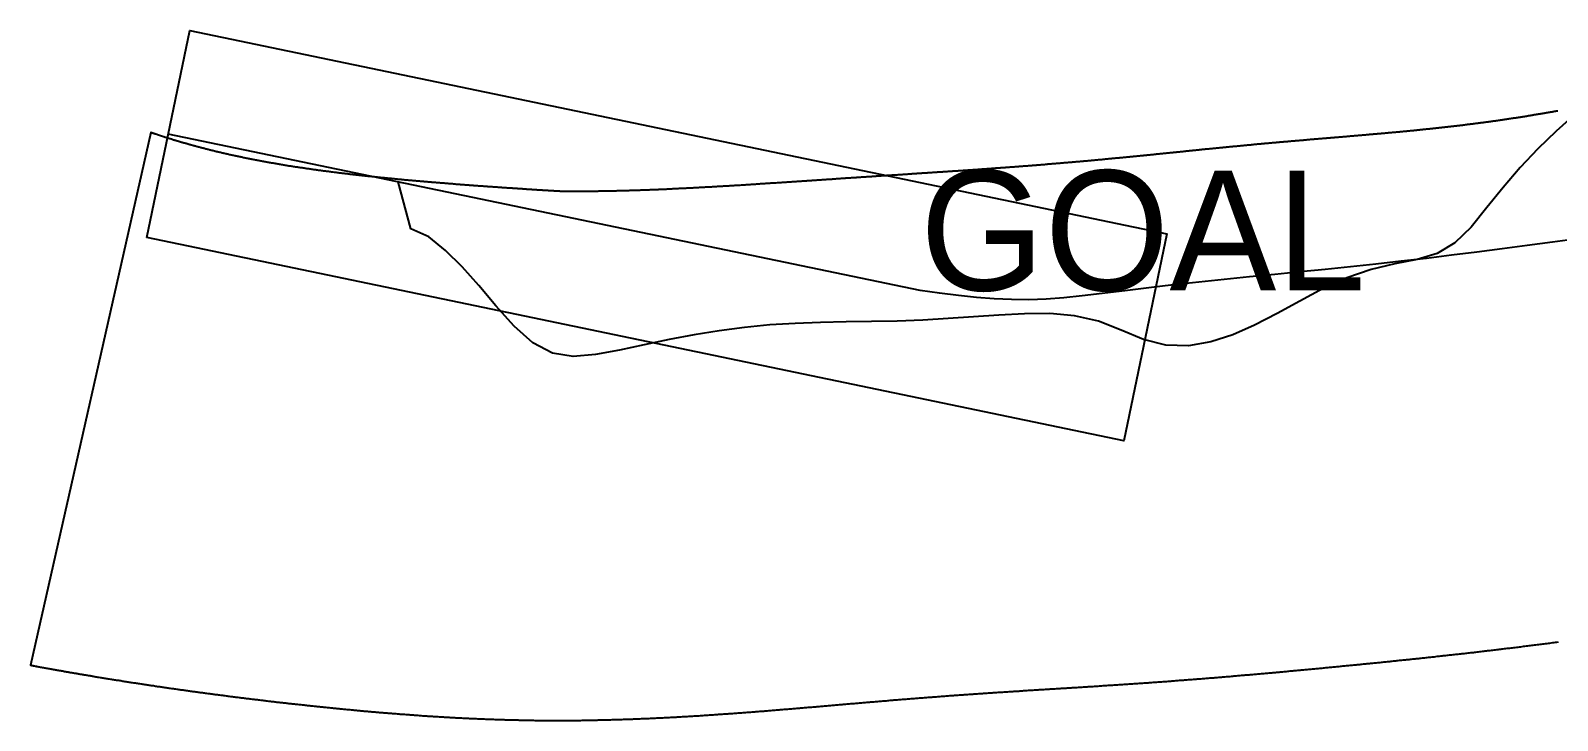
# Model space of a CAD drawing. Header units: millimetres. Extents: x -29284 to 23927, y -13272 to 6553.
# Drawn here: x -29284 to -11261, y -2254 to 5884 of the extents above; entities that cross this region are included whole.
import ezdxf

# ---------------------------------------------------------------- set-up
doc = ezdxf.new("R2010")
doc.units = ezdxf.units.MM
for name, color, linetype in [('PATH_FRONTAXLE_FWD', 4, 'Continuous'), ('PATH_REAR_FWD', 5, 'Continuous'), ('ROAD_BOUNDARY', 8, 'Continuous'), ('START_GOAL', 3, 'Continuous')]:
    doc.layers.add(name, color=color, linetype=linetype)

msp = doc.modelspace()

# ---------------------------------------------------------------- linework, layer by layer
at = {"layer": 'PATH_FRONTAXLE_FWD'}
msp.add_lwpolyline([(-11051, 4897), (-11277, 4699), (-11493, 4490), (-11702, 4268), (-11903, 4034), (-12094, 3795), (-12281, 3566), (-12471, 3378), (-12679, 3255), (-12916, 3183), (-13180, 3132), (-13461, 3066), (-13745, 2968), (-14025, 2840), (-14300, 2693), (-14571, 2545), (-14836, 2409), (-15094, 2294), (-15352, 2211), (-15616, 2165), (-15883, 2172), (-16147, 2240), (-16409, 2351), (-16678, 2456), (-16960, 2520), (-17254, 2545), (-17553, 2542), (-17853, 2527), (-18154, 2507), (-18453, 2486), (-18753, 2469), (-19054, 2456), (-19356, 2451), (-19657, 2447), (-19958, 2442), (-20259, 2430), (-20558, 2411), (-20857, 2382), (-21155, 2343), (-21451, 2296), (-21747, 2240), (-22041, 2178), (-22332, 2115), (-22614, 2062), (-22879, 2040), (-23124, 2079), (-23355, 2201), (-23577, 2398), (-23790, 2635), (-23993, 2875), (-24190, 3097), (-24384, 3291), (-24582, 3452), (-24797, 3545), (-24943, 4098)], dxfattribs=at)
at = {"layer": 'PATH_REAR_FWD'}
msp.add_lwpolyline([(-11026, 3427), (-11320, 3386), (-11617, 3347), (-11915, 3309), (-12212, 3271), (-12510, 3234), (-12808, 3197), (-13106, 3163), (-13404, 3129), (-13702, 3098), (-14001, 3067), (-14299, 3037), (-14598, 3008), (-14897, 2978), (-15195, 2948), (-15493, 2916), (-15791, 2884), (-16085, 2850), (-16369, 2815), (-16633, 2782), (-16870, 2753), (-17087, 2731), (-17295, 2715), (-17500, 2709), (-17705, 2711), (-17911, 2721), (-18118, 2737), (-18330, 2759), (-18553, 2786), (-18785, 2818)], dxfattribs=at)
at = {"layer": 'ROAD_BOUNDARY'}
msp.add_lwpolyline([(-11257, 4935), (-11266, 4934), (-11274, 4932), (-11282, 4931), (-11291, 4929), (-11299, 4928), (-11307, 4926), (-11316, 4925), (-11324, 4923), (-11332, 4922), (-11341, 4920), (-11349, 4919), (-11357, 4918), (-11366, 4916), (-11374, 4915), (-11382, 4913), (-11391, 4912), (-11399, 4910), (-11408, 4909), (-11416, 4907), (-11424, 4906), (-11433, 4904), (-11441, 4903), (-11449, 4902), (-11458, 4900), (-11466, 4899), (-11475, 4897), (-11483, 4896), (-11491, 4895), (-11500, 4893), (-11508, 4892), (-11517, 4890), (-11525, 4889), (-11534, 4888), (-11542, 4886), (-11550, 4885), (-11559, 4883), (-11567, 4882), (-11576, 4881), (-11584, 4879), (-11592, 4878), (-11601, 4877), (-11609, 4875), (-11618, 4874), (-11626, 4872), (-11635, 4871), (-11643, 4870), (-11651, 4868), (-11660, 4867), (-11668, 4866), (-11677, 4864), (-11685, 4863), (-11694, 4862), (-11702, 4860), (-11711, 4859), (-11719, 4858), (-11728, 4856), (-11736, 4855), (-11745, 4854), (-11753, 4852), (-11762, 4851), (-11770, 4850), (-11779, 4849), (-11787, 4847), (-11796, 4846), (-11804, 4845), (-11813, 4843), (-11821, 4842), (-11830, 4841), (-11838, 4840), (-11847, 4838), (-11855, 4837), (-11864, 4836), (-11872, 4835), (-11881, 4833), (-11890, 4832), (-11898, 4831), (-11907, 4830), (-11915, 4828), (-11924, 4827), (-11932, 4826), (-11941, 4825), (-11949, 4823), (-11958, 4822), (-11967, 4821), (-11975, 4820), (-11984, 4818), (-11992, 4817), (-12001, 4816), (-12010, 4815), (-12018, 4814), (-12027, 4812), (-12035, 4811), (-12044, 4810), (-12053, 4809), (-12061, 4808), (-12070, 4806), (-12078, 4805), (-12087, 4804), (-12096, 4803), (-12104, 4802), (-12113, 4801), (-12121, 4799), (-12130, 4798), (-12139, 4797), (-12147, 4796), (-12156, 4795), (-12165, 4794), (-12173, 4793), (-12182, 4791), (-12191, 4790), (-12199, 4789), (-12208, 4788), (-12217, 4787), (-12225, 4786), (-12234, 4785), (-12243, 4784), (-12251, 4782), (-12260, 4781), (-12269, 4780), (-12278, 4779), (-12286, 4778), (-12295, 4777), (-12304, 4776), (-12312, 4775), (-12321, 4774), (-12330, 4773), (-12339, 4772), (-12347, 4770), (-12356, 4769), (-12365, 4768), (-12374, 4767), (-12382, 4766), (-12391, 4765), (-12400, 4764), (-12409, 4763), (-12417, 4762), (-12426, 4761), (-12435, 4760), (-12444, 4759), (-12452, 4758), (-12461, 4757), (-12470, 4756), (-12479, 4755), (-12487, 4754), (-12496, 4753), (-12505, 4752), (-12514, 4751), (-12523, 4750), (-12532, 4749), (-12540, 4748), (-12549, 4747), (-12558, 4746), (-12567, 4745), (-12576, 4744), (-12585, 4743), (-12594, 4742), (-12603, 4741), (-12611, 4740), (-12620, 4739), (-12629, 4738), (-12638, 4737), (-12647, 4736), (-12656, 4735), (-12665, 4734), (-12674, 4733), (-12682, 4732), (-12691, 4731), (-12700, 4730), (-12709, 4729), (-12718, 4728), (-12727, 4727), (-12736, 4726), (-12745, 4725), (-12754, 4724), (-12763, 4723), (-12772, 4722), (-12781, 4721), (-12790, 4721), (-12799, 4720), (-12808, 4719), (-12817, 4718), (-12826, 4717), (-12835, 4716), (-12844, 4715), (-12853, 4714), (-12862, 4713), (-12871, 4712), (-12880, 4711), (-12889, 4710), (-12898, 4709), (-12907, 4709), (-12916, 4708), (-12925, 4707), (-12934, 4706), (-12943, 4705), (-12952, 4704), (-12961, 4703), (-12970, 4702), (-12979, 4701), (-12988, 4701), (-12997, 4700), (-13007, 4699), (-13016, 4698), (-13025, 4697), (-13034, 4696), (-13043, 4695), (-13052, 4694), (-13061, 4694), (-13070, 4693), (-13079, 4692), (-13089, 4691), (-13098, 4690), (-13107, 4689), (-13116, 4688), (-13125, 4687), (-13135, 4687), (-13144, 4686), (-13153, 4685), (-13162, 4684), (-13171, 4683), (-13181, 4682), (-13190, 4682), (-13199, 4681), (-13208, 4680), (-13218, 4679), (-13227, 4678), (-13236, 4677), (-13245, 4676), (-13254, 4676), (-13264, 4675), (-13273, 4674), (-13282, 4673), (-13291, 4672), (-13301, 4671), (-13310, 4671), (-13319, 4670), (-13328, 4669), (-13338, 4668), (-13347, 4667), (-13356, 4667), (-13366, 4666), (-13375, 4665), (-13384, 4664), (-13394, 4663), (-13403, 4662), (-13412, 4662), (-13422, 4661), (-13431, 4660), (-13441, 4659), (-13450, 4658), (-13459, 4657), (-13469, 4657), (-13478, 4656), (-13488, 4655), (-13497, 4654), (-13506, 4653), (-13516, 4653), (-13525, 4652), (-13535, 4651), (-13544, 4650), (-13553, 4649), (-13563, 4649), (-13572, 4648), (-13582, 4647), (-13591, 4646), (-13601, 4645), (-13610, 4645), (-13619, 4644), (-13629, 4643), (-13638, 4642), (-13648, 4641), (-13657, 4641), (-13667, 4640), (-13676, 4639), (-13686, 4638), (-13695, 4637), (-13705, 4637), (-13714, 4636), (-13724, 4635), (-13734, 4634), (-13743, 4633), (-13753, 4632), (-13762, 4632), (-13772, 4631), (-13781, 4630), (-13791, 4629), (-13800, 4628), (-13810, 4628), (-13820, 4627), (-13829, 4626), (-13839, 4625), (-13848, 4624), (-13858, 4624), (-13867, 4623), (-13877, 4622), (-13887, 4621), (-13896, 4620), (-13906, 4620), (-13915, 4619), (-13925, 4618), (-13935, 4617), (-13944, 4616), (-13954, 4616), (-13963, 4615), (-13973, 4614), (-13983, 4613), (-13992, 4612), (-14002, 4612), (-14012, 4611), (-14021, 4610), (-14031, 4609), (-14041, 4608), (-14050, 4608), (-14060, 4607), (-14070, 4606), (-14079, 4605), (-14089, 4604), (-14099, 4603), (-14109, 4603), (-14118, 4602), (-14128, 4601), (-14138, 4600), (-14147, 4599), (-14157, 4599), (-14167, 4598), (-14176, 4597), (-14186, 4596), (-14196, 4595), (-14206, 4594), (-14215, 4594), (-14225, 4593), (-14235, 4592), (-14244, 4591), (-14254, 4590), (-14264, 4589), (-14273, 4589), (-14283, 4588), (-14293, 4587), (-14303, 4586), (-14313, 4585), (-14322, 4584), (-14332, 4584), (-14342, 4583), (-14352, 4582), (-14361, 4581), (-14371, 4580), (-14381, 4579), (-14391, 4579), (-14401, 4578), (-14410, 4577), (-14420, 4576), (-14430, 4575), (-14440, 4574), (-14449, 4573), (-14459, 4573), (-14469, 4572), (-14479, 4571), (-14489, 4570), (-14498, 4569), (-14508, 4568), (-14518, 4567), (-14528, 4567), (-14537, 4566), (-14547, 4565), (-14557, 4564), (-14567, 4563), (-14577, 4562), (-14586, 4561), (-14596, 4560), (-14606, 4560), (-14616, 4559), (-14626, 4558), (-14636, 4557), (-14645, 4556), (-14655, 4555), (-14665, 4554), (-14675, 4553), (-14685, 4552), (-14694, 4552), (-14704, 4551), (-14714, 4550), (-14724, 4549), (-14734, 4548), (-14744, 4547), (-14753, 4546), (-14763, 4545), (-14773, 4544), (-14783, 4543), (-14793, 4543), (-14803, 4542), (-14812, 4541), (-14822, 4540), (-14832, 4539), (-14842, 4538), (-14852, 4537), (-14862, 4536), (-14871, 4535), (-14881, 4534), (-14891, 4533), (-14901, 4532), (-14911, 4532), (-14921, 4531), (-14930, 4530), (-14940, 4529), (-14950, 4528), (-14960, 4527), (-14970, 4526), (-14980, 4525), (-14990, 4524), (-14999, 4523), (-15009, 4522), (-15019, 4521), (-15029, 4520), (-15039, 4519), (-15049, 4518), (-15059, 4517), (-15069, 4517), (-15078, 4516), (-15088, 4515), (-15098, 4514), (-15108, 4513), (-15118, 4512), (-15128, 4511), (-15138, 4510), (-15147, 4509), (-15157, 4508), (-15167, 4507), (-15177, 4506), (-15187, 4505), (-15197, 4504), (-15207, 4503), (-15216, 4502), (-15226, 4501), (-15236, 4500), (-15246, 4499), (-15256, 4498), (-15266, 4497), (-15276, 4496), (-15286, 4495), (-15296, 4494), (-15305, 4493), (-15315, 4492), (-15325, 4491), (-15335, 4490), (-15345, 4489), (-15355, 4488), (-15365, 4487), (-15375, 4486), (-15385, 4485), (-15395, 4484), (-15404, 4484), (-15414, 4483), (-15424, 4482), (-15434, 4481), (-15444, 4480), (-15454, 4479), (-15464, 4478), (-15474, 4477), (-15484, 4476), (-15494, 4475), (-15503, 4474), (-15513, 4473), (-15523, 4472), (-15533, 4471), (-15543, 4470), (-15553, 4469), (-15563, 4468), (-15573, 4467), (-15583, 4466), (-15593, 4465), (-15603, 4464), (-15613, 4463), (-15623, 4462), (-15633, 4461), (-15643, 4460), (-15653, 4459), (-15662, 4458), (-15672, 4457), (-15682, 4455), (-15692, 4454), (-15702, 4453), (-15712, 4452), (-15722, 4451), (-15732, 4450), (-15742, 4449), (-15752, 4448), (-15762, 4447), (-15772, 4446), (-15782, 4445), (-15792, 4444), (-15802, 4443), (-15812, 4442), (-15822, 4441), (-15832, 4440), (-15842, 4439), (-15852, 4438), (-15862, 4437), (-15872, 4436), (-15882, 4435), (-15892, 4434), (-15902, 4433), (-15912, 4432), (-15922, 4431), (-15932, 4430), (-15942, 4429), (-15952, 4428), (-15962, 4427), (-15972, 4426), (-15982, 4425), (-15992, 4424), (-16002, 4423), (-16012, 4422), (-16022, 4421), (-16032, 4420), (-16042, 4419), (-16052, 4418), (-16062, 4417), (-16072, 4416), (-16082, 4415), (-16092, 4414), (-16102, 4413), (-16112, 4412), (-16122, 4411), (-16132, 4410), (-16142, 4409), (-16152, 4408), (-16162, 4407), (-16172, 4406), (-16183, 4405), (-16193, 4404), (-16203, 4403), (-16213, 4402), (-16223, 4401), (-16233, 4400), (-16243, 4399), (-16253, 4398), (-16263, 4397), (-16273, 4396), (-16283, 4395), (-16294, 4394), (-16304, 4393), (-16314, 4392), (-16324, 4391), (-16334, 4390), (-16344, 4389), (-16354, 4388), (-16364, 4387), (-16374, 4386), (-16384, 4385), (-16395, 4384), (-16405, 4383), (-16415, 4382), (-16425, 4381), (-16435, 4380), (-16445, 4379), (-16455, 4379), (-16465, 4378), (-16475, 4377), (-16486, 4376), (-16496, 4375), (-16506, 4374), (-16516, 4373), (-16526, 4372), (-16536, 4371), (-16546, 4370), (-16557, 4369), (-16567, 4368), (-16577, 4367), (-16587, 4366), (-16597, 4365), (-16607, 4364), (-16617, 4363), (-16628, 4362), (-16638, 4361), (-16648, 4360), (-16658, 4359), (-16668, 4358), (-16678, 4358), (-16688, 4357), (-16699, 4356), (-16709, 4355), (-16719, 4354), (-16729, 4353), (-16739, 4352), (-16749, 4351), (-16759, 4350), (-16770, 4349), (-16780, 4348), (-16790, 4347), (-16800, 4346), (-16810, 4345), (-16820, 4345), (-16831, 4344), (-16841, 4343), (-16851, 4342), (-16861, 4341), (-16871, 4340), (-16881, 4339), (-16891, 4338), (-16902, 4337), (-16912, 4336), (-16922, 4336), (-16932, 4335), (-16942, 4334), (-16952, 4333), (-16962, 4332), (-16972, 4331), (-16983, 4330), (-16993, 4329), (-17003, 4328), (-17013, 4328), (-17023, 4327), (-17033, 4326), (-17043, 4325), (-17053, 4324), (-17064, 4323), (-17074, 4322), (-17084, 4322), (-17094, 4321), (-17104, 4320), (-17114, 4319), (-17124, 4318), (-17134, 4317), (-17145, 4316), (-17155, 4316), (-17165, 4315), (-17175, 4314), (-17185, 4313), (-17195, 4312), (-17205, 4311), (-17215, 4311), (-17225, 4310), (-17235, 4309), (-17245, 4308), (-17255, 4307), (-17265, 4306), (-17275, 4306), (-17285, 4305), (-17295, 4304), (-17305, 4303), (-17315, 4302), (-17325, 4301), (-17335, 4301), (-17345, 4300), (-17355, 4299), (-17365, 4298), (-17375, 4297), (-17385, 4297), (-17395, 4296), (-17405, 4295), (-17415, 4294), (-17426, 4293), (-17436, 4293), (-17446, 4292), (-17456, 4291), (-17465, 4290), (-17475, 4290), (-17485, 4289), (-17495, 4288), (-17505, 4287), (-17515, 4286), (-17525, 4286), (-17535, 4285), (-17545, 4284), (-17555, 4283), (-17564, 4283), (-17574, 4282), (-17584, 4281), (-17594, 4280), (-17604, 4280), (-17614, 4279), (-17624, 4278), (-17634, 4277), (-17643, 4277), (-17653, 4276), (-17663, 4275), (-17673, 4274), (-17683, 4274), (-17693, 4273), (-17702, 4272), (-17712, 4271), (-17722, 4271), (-17732, 4270), (-17742, 4269), (-17752, 4269), (-17762, 4268), (-17771, 4267), (-17781, 4266), (-17791, 4266), (-17801, 4265), (-17810, 4264), (-17820, 4264), (-17830, 4263), (-17839, 4262), (-17849, 4261), (-17859, 4261), (-17868, 4260), (-17878, 4259), (-17888, 4259), (-17898, 4258), (-17907, 4257), (-17917, 4257), (-17927, 4256), (-17936, 4255), (-17946, 4254), (-17956, 4254), (-17965, 4253), (-17975, 4252), (-17985, 4252), (-17994, 4251), (-18004, 4250), (-18014, 4250), (-18023, 4249), (-18033, 4248), (-18043, 4248), (-18052, 4247), (-18062, 4246), (-18072, 4246), (-18081, 4245), (-18091, 4244), (-18100, 4244), (-18110, 4243), (-18119, 4242), (-18129, 4242), (-18139, 4241), (-18148, 4240), (-18158, 4240), (-18167, 4239), (-18177, 4238), (-18186, 4238), (-18196, 4237), (-18205, 4236), (-18215, 4236), (-18224, 4235), (-18234, 4234), (-18244, 4234), (-18253, 4233), (-18263, 4233), (-18272, 4232), (-18282, 4231), (-18291, 4231), (-18301, 4230), (-18310, 4229), (-18320, 4229), (-18329, 4228), (-18339, 4227), (-18348, 4227), (-18358, 4226), (-18368, 4225), (-18377, 4225), (-18387, 4224), (-18396, 4224), (-18406, 4223), (-18415, 4222), (-18425, 4222), (-18434, 4221), (-18444, 4220), (-18453, 4220), (-18463, 4219), (-18472, 4218), (-18482, 4218), (-18491, 4217), (-18501, 4217), (-18511, 4216), (-18520, 4215), (-18530, 4215), (-18539, 4214), (-18549, 4213), (-18558, 4213), (-18568, 4212), (-18577, 4212), (-18587, 4211), (-18596, 4210), (-18606, 4210), (-18616, 4209), (-18625, 4208), (-18635, 4208), (-18644, 4207), (-18654, 4207), (-18663, 4206), (-18673, 4205), (-18682, 4205), (-18692, 4204), (-18702, 4203), (-18711, 4203), (-18721, 4202), (-18731, 4201), (-18740, 4201), (-18750, 4200), (-18760, 4200), (-18769, 4199), (-18779, 4198), (-18789, 4198), (-18799, 4197), (-18808, 4196), (-18818, 4196), (-18828, 4195), (-18837, 4195), (-18847, 4194), (-18857, 4193), (-18867, 4193), (-18876, 4192), (-18886, 4191), (-18896, 4191), (-18906, 4190), (-18915, 4189), (-18925, 4189), (-18935, 4188), (-18945, 4188), (-18955, 4187), (-18964, 4186), (-18974, 4186), (-18984, 4185), (-18994, 4184), (-19004, 4184), (-19013, 4183), (-19023, 4182), (-19033, 4182), (-19044, 4181), (-19054, 4180), (-19064, 4180), (-19074, 4179), (-19084, 4178), (-19094, 4178), (-19104, 4177), (-19114, 4177), (-19124, 4176), (-19134, 4175), (-19144, 4175), (-19155, 4174), (-19165, 4173), (-19175, 4173), (-19185, 4172), (-19195, 4171), (-19205, 4171), (-19215, 4170), (-19226, 4169), (-19236, 4169), (-19246, 4168), (-19256, 4167), (-19266, 4167), (-19277, 4166), (-19287, 4165), (-19297, 4165), (-19307, 4164), (-19318, 4163), (-19328, 4163), (-19338, 4162), (-19349, 4161), (-19359, 4160), (-19370, 4160), (-19380, 4159), (-19391, 4158), (-19402, 4158), (-19412, 4157), (-19423, 4156), (-19434, 4156), (-19444, 4155), (-19455, 4154), (-19466, 4153), (-19476, 4153), (-19487, 4152), (-19498, 4151), (-19508, 4151), (-19519, 4150), (-19530, 4149), (-19540, 4148), (-19551, 4148), (-19562, 4147), (-19573, 4146), (-19583, 4146), (-19594, 4145), (-19605, 4144), (-19616, 4143), (-19627, 4143), (-19637, 4142), (-19648, 4141), (-19659, 4141), (-19670, 4140), (-19681, 4139), (-19692, 4138), (-19703, 4138), (-19714, 4137), (-19726, 4136), (-19737, 4135), (-19748, 4135), (-19759, 4134), (-19771, 4133), (-19782, 4132), (-19793, 4132), (-19805, 4131), (-19816, 4130), (-19827, 4129), (-19839, 4129), (-19850, 4128), (-19861, 4127), (-19873, 4126), (-19884, 4126), (-19895, 4125), (-19907, 4124), (-19918, 4123), (-19929, 4122), (-19941, 4122), (-19952, 4121), (-19964, 4120), (-19975, 4119), (-19987, 4119), (-19998, 4118), (-20009, 4117), (-20021, 4116), (-20032, 4116), (-20044, 4115), (-20056, 4114), (-20067, 4113), (-20079, 4112), (-20091, 4112), (-20103, 4111), (-20115, 4110), (-20126, 4109), (-20138, 4108), (-20150, 4108), (-20162, 4107), (-20174, 4106), (-20186, 4105), (-20197, 4105), (-20209, 4104), (-20221, 4103), (-20233, 4102), (-20245, 4101), (-20257, 4101), (-20269, 4100), (-20281, 4099), (-20293, 4098), (-20304, 4097), (-20316, 4097), (-20328, 4096), (-20340, 4095), (-20352, 4094), (-20364, 4093), (-20376, 4093), (-20388, 4092), (-20400, 4091), (-20412, 4090), (-20424, 4089), (-20436, 4089), (-20448, 4088), (-20460, 4087), (-20472, 4086), (-20485, 4085), (-20497, 4085), (-20509, 4084), (-20521, 4083), (-20533, 4082), (-20545, 4082), (-20557, 4081), (-20569, 4080), (-20582, 4079), (-20594, 4078), (-20606, 4078), (-20618, 4077), (-20630, 4076), (-20642, 4075), (-20655, 4074), (-20667, 4074), (-20679, 4073), (-20691, 4072), (-20703, 4071), (-20715, 4071), (-20728, 4070), (-20740, 4069), (-20752, 4068), (-20764, 4067), (-20776, 4067), (-20788, 4066), (-20800, 4065), (-20813, 4064), (-20825, 4064), (-20837, 4063), (-20849, 4062), (-20861, 4061), (-20873, 4061), (-20885, 4060), (-20897, 4059), (-20910, 4058), (-20922, 4058), (-20934, 4057), (-20946, 4056), (-20958, 4055), (-20970, 4055), (-20982, 4054), (-20994, 4053), (-21006, 4052), (-21018, 4052), (-21031, 4051), (-21043, 4050), (-21055, 4050), (-21067, 4049), (-21079, 4048), (-21091, 4047), (-21103, 4047), (-21115, 4046), (-21127, 4045), (-21139, 4045), (-21151, 4044), (-21163, 4043), (-21175, 4043), (-21187, 4042), (-21199, 4041), (-21211, 4040), (-21222, 4040), (-21234, 4039), (-21246, 4038), (-21258, 4038), (-21269, 4037), (-21281, 4037), (-21293, 4036), (-21305, 4035), (-21316, 4035), (-21328, 4034), (-21340, 4033), (-21351, 4033), (-21363, 4032), (-21375, 4031), (-21386, 4031), (-21398, 4030), (-21410, 4030), (-21421, 4029), (-21433, 4028), (-21444, 4028), (-21456, 4027), (-21468, 4026), (-21479, 4026), (-21491, 4025), (-21502, 4025), (-21514, 4024), (-21525, 4024), (-21537, 4023), (-21548, 4022), (-21560, 4022), (-21571, 4021), (-21582, 4021), (-21593, 4020), (-21604, 4020), (-21615, 4019), (-21626, 4019), (-21638, 4018), (-21649, 4017), (-21660, 4017), (-21671, 4016), (-21682, 4016), (-21693, 4015), (-21704, 4015), (-21715, 4014), (-21725, 4014), (-21736, 4013), (-21747, 4013), (-21758, 4012), (-21769, 4012), (-21780, 4011), (-21791, 4011), (-21802, 4011), (-21813, 4010), (-21823, 4010), (-21834, 4009), (-21845, 4009), (-21856, 4008), (-21866, 4008), (-21877, 4007), (-21888, 4007), (-21899, 4006), (-21910, 4006), (-21920, 4006), (-21930, 4005), (-21941, 4005), (-21951, 4004), (-21961, 4004), (-21971, 4004), (-21981, 4003), (-21992, 4003), (-22002, 4002), (-22012, 4002), (-22022, 4002), (-22032, 4001), (-22042, 4001), (-22052, 4001), (-22062, 4000), (-22072, 4000), (-22082, 4000), (-22092, 3999), (-22102, 3999), (-22112, 3999), (-22122, 3998), (-22132, 3998), (-22142, 3998), (-22152, 3997), (-22162, 3997), (-22172, 3997), (-22182, 3996), (-22192, 3996), (-22202, 3996), (-22211, 3996), (-22221, 3995), (-22231, 3995), (-22241, 3995), (-22250, 3994), (-22260, 3994), (-22269, 3994), (-22278, 3994), (-22287, 3993), (-22296, 3993), (-22306, 3993), (-22315, 3993), (-22324, 3992), (-22333, 3992), (-22342, 3992), (-22352, 3992), (-22361, 3992), (-22370, 3991), (-22379, 3991), (-22388, 3991), (-22397, 3991), (-22406, 3991), (-22415, 3990), (-22424, 3990), (-22433, 3990), (-22442, 3990), (-22451, 3990), (-22460, 3989), (-22469, 3989), (-22478, 3989), (-22487, 3989), (-22496, 3989), (-22506, 3989), (-22515, 3989), (-22524, 3988), (-22532, 3988), (-22539, 3988), (-22546, 3988), (-22552, 3988), (-22559, 3988), (-22565, 3988), (-22572, 3988), (-22579, 3988), (-22585, 3987), (-22592, 3987), (-22599, 3987), (-22605, 3987), (-22612, 3987), (-22618, 3987), (-22625, 3987), (-22632, 3987), (-22638, 3987), (-22645, 3987), (-22651, 3987), (-22658, 3987), (-22664, 3987), (-22671, 3987), (-22678, 3987), (-22684, 3986), (-22691, 3986), (-22697, 3986), (-22703, 3986), (-22710, 3986), (-22717, 3986), (-22723, 3986), (-22730, 3986), (-22736, 3986), (-22742, 3986), (-22748, 3986), (-22752, 3986), (-22757, 3986), (-22761, 3986), (-22765, 3986), (-22770, 3986), (-22775, 3986), (-22779, 3986), (-22784, 3986), (-22788, 3986), (-22793, 3986), (-22798, 3986), (-22802, 3986), (-22807, 3986), (-22811, 3986), (-22816, 3986), (-22820, 3986), (-22825, 3986), (-22830, 3986), (-22834, 3986), (-22839, 3986), (-22843, 3986), (-22848, 3986), (-22852, 3986), (-22857, 3986), (-22861, 3986), (-22866, 3986), (-22870, 3986), (-22875, 3986), (-22880, 3986), (-22884, 3986), (-22888, 3986), (-22892, 3986), (-22895, 3986), (-22897, 3986), (-22900, 3986), (-22903, 3986), (-22906, 3986), (-22908, 3986), (-22911, 3986), (-22914, 3986), (-22917, 3986), (-22920, 3986), (-22923, 3986), (-22926, 3986), (-22929, 3986), (-22932, 3986), (-22934, 3986), (-22937, 3986), (-22940, 3986), (-22943, 3986), (-22946, 3986), (-22949, 3986), (-22952, 3986), (-22955, 3986), (-22957, 3986), (-22960, 3986), (-22963, 3986), (-22966, 3986), (-22969, 3986), (-22972, 3986), (-22975, 3986), (-22978, 3986), (-22980, 3986), (-22982, 3987), (-22984, 3987), (-22985, 3987), (-22986, 3987), (-22987, 3987), (-22989, 3987), (-22990, 3987), (-22991, 3987), (-22993, 3987), (-22994, 3987), (-22996, 3987), (-22997, 3987), (-22998, 3987), (-23000, 3987), (-23001, 3987), (-23003, 3987), (-23004, 3987), (-23005, 3987), (-23007, 3987), (-23008, 3987), (-23010, 3987), (-23011, 3987), (-23012, 3987), (-23014, 3987), (-23015, 3987), (-23017, 3987), (-23018, 3987), (-23019, 3987), (-23021, 3987), (-23022, 3987), (-23023, 3987), (-23025, 3987), (-23027, 3987), (-23028, 3987), (-23030, 3987), (-23032, 3987), (-23033, 3987), (-23035, 3988), (-23037, 3988), (-23038, 3988), (-23040, 3988), (-23042, 3988), (-23044, 3988), (-23045, 3988), (-23047, 3988), (-23049, 3988), (-23050, 3988), (-23052, 3988), (-23054, 3989), (-23055, 3989), (-23057, 3989), (-23059, 3989), (-23060, 3989), (-23062, 3989), (-23064, 3989), (-23066, 3989), (-23067, 3989), (-23069, 3989), (-23071, 3990), (-23072, 3990), (-23074, 3990), (-23075, 3990), (-23077, 3990), (-23079, 3990), (-23082, 3990), (-23086, 3990), (-23089, 3991), (-23093, 3991), (-23097, 3991), (-23100, 3991), (-23103, 3991), (-23107, 3992), (-23110, 3992), (-23114, 3992), (-23117, 3992), (-23121, 3992), (-23124, 3993), (-23127, 3993), (-23131, 3993), (-23134, 3993), (-23138, 3993), (-23141, 3994), (-23145, 3994), (-23148, 3994), (-23152, 3994), (-23155, 3995), (-23159, 3995), (-23162, 3995), (-23166, 3995), (-23169, 3995), (-23173, 3996), (-23176, 3996), (-23179, 3996), (-23182, 3996), (-23186, 3996), (-23190, 3997), (-23195, 3997), (-23200, 3997), (-23205, 3998), (-23211, 3998), (-23217, 3998), (-23222, 3999), (-23227, 3999), (-23232, 3999), (-23238, 3999), (-23243, 4000), (-23248, 4000), (-23254, 4000), (-23259, 4001), (-23264, 4001), (-23270, 4001), (-23275, 4002), (-23280, 4002), (-23286, 4002), (-23291, 4003), (-23296, 4003), (-23302, 4003), (-23307, 4004), (-23312, 4004), (-23318, 4004), (-23323, 4005), (-23329, 4005), (-23334, 4005), (-23339, 4006), (-23344, 4006), (-23349, 4006), (-23355, 4007), (-23361, 4007), (-23368, 4008), (-23375, 4008), (-23383, 4008), (-23390, 4009), (-23398, 4009), (-23405, 4010), (-23413, 4010), (-23420, 4011), (-23427, 4011), (-23435, 4012), (-23442, 4012), (-23450, 4013), (-23457, 4013), (-23464, 4014), (-23472, 4014), (-23479, 4015), (-23487, 4015), (-23494, 4016), (-23502, 4016), (-23509, 4017), (-23517, 4017), (-23524, 4018), (-23532, 4018), (-23539, 4019), (-23547, 4019), (-23554, 4020), (-23562, 4020), (-23569, 4021), (-23576, 4021), (-23583, 4021), (-23591, 4022), (-23599, 4023), (-23608, 4023), (-23618, 4024), (-23628, 4024), (-23638, 4025), (-23648, 4026), (-23658, 4026), (-23668, 4027), (-23677, 4028), (-23687, 4028), (-23697, 4029), (-23707, 4030), (-23716, 4030), (-23726, 4031), (-23736, 4032), (-23746, 4032), (-23756, 4033), (-23766, 4034), (-23776, 4035), (-23785, 4035), (-23795, 4036), (-23805, 4037), (-23815, 4037), (-23825, 4038), (-23835, 4039), (-23845, 4039), (-23855, 4040), (-23865, 4041), (-23875, 4042), (-23885, 4042), (-23895, 4043), (-23905, 4044), (-23915, 4044), (-23925, 4045), (-23935, 4046), (-23946, 4047), (-23956, 4047), (-23966, 4048), (-23977, 4049), (-23987, 4050), (-23998, 4050), (-24008, 4051), (-24018, 4052), (-24029, 4053), (-24039, 4053), (-24050, 4054), (-24060, 4055), (-24070, 4056), (-24081, 4057), (-24091, 4057), (-24102, 4058), (-24112, 4059), (-24123, 4060), (-24133, 4060), (-24144, 4061), (-24154, 4062), (-24165, 4063), (-24175, 4064), (-24186, 4064), (-24196, 4065), (-24207, 4066), (-24217, 4067), (-24228, 4068), (-24239, 4069), (-24249, 4069), (-24260, 4070), (-24271, 4071), (-24282, 4072), (-24293, 4073), (-24304, 4074), (-24315, 4075), (-24326, 4075), (-24337, 4076), (-24348, 4077), (-24358, 4078), (-24369, 4079), (-24380, 4080), (-24391, 4081), (-24402, 4082), (-24413, 4082), (-24424, 4083), (-24435, 4084), (-24446, 4085), (-24458, 4086), (-24469, 4087), (-24480, 4088), (-24491, 4089), (-24502, 4090), (-24513, 4091), (-24524, 4092), (-24535, 4092), (-24546, 4093), (-24557, 4094), (-24568, 4095), (-24579, 4096), (-24591, 4097), (-24602, 4098), (-24613, 4099), (-24624, 4100), (-24636, 4101), (-24647, 4102), (-24659, 4103), (-24670, 4104), (-24682, 4105), (-24693, 4106), (-24704, 4107), (-24716, 4108), (-24727, 4109), (-24739, 4110), (-24750, 4111), (-24762, 4112), (-24773, 4113), (-24785, 4114), (-24796, 4115), (-24808, 4116), (-24819, 4117), (-24831, 4118), (-24842, 4119), (-24854, 4120), (-24865, 4121), (-24877, 4122), (-24888, 4124), (-24900, 4125), (-24911, 4126), (-24923, 4127), (-24934, 4128), (-24946, 4129), (-24958, 4130), (-24969, 4131), (-24981, 4132), (-24993, 4133), (-25004, 4135), (-25016, 4136), (-25028, 4137), (-25039, 4138), (-25051, 4139), (-25063, 4140), (-25075, 4141), (-25086, 4143), (-25098, 4144), (-25110, 4145), (-25122, 4146), (-25133, 4147), (-25145, 4148), (-25157, 4150), (-25169, 4151), (-25180, 4152), (-25192, 4153), (-25204, 4154), (-25216, 4156), (-25227, 4157), (-25239, 4158), (-25251, 4159), (-25263, 4161), (-25275, 4162), (-25286, 4163), (-25298, 4164), (-25310, 4166), (-25322, 4167), (-25333, 4168), (-25345, 4169), (-25357, 4171), (-25369, 4172), (-25381, 4173), (-25392, 4175), (-25404, 4176), (-25416, 4177), (-25428, 4179), (-25440, 4180), (-25451, 4181), (-25463, 4183), (-25475, 4184), (-25487, 4185), (-25498, 4187), (-25510, 4188), (-25522, 4189), (-25534, 4191), (-25546, 4192), (-25557, 4194), (-25569, 4195), (-25581, 4196), (-25593, 4198), (-25604, 4199), (-25616, 4201), (-25628, 4202), (-25640, 4203), (-25651, 4205), (-25663, 4206), (-25675, 4208), (-25687, 4209), (-25698, 4211), (-25710, 4212), (-25722, 4214), (-25733, 4215), (-25745, 4217), (-25756, 4218), (-25768, 4220), (-25780, 4221), (-25791, 4223), (-25803, 4224), (-25814, 4226), (-25826, 4227), (-25837, 4229), (-25849, 4230), (-25860, 4232), (-25872, 4233), (-25884, 4235), (-25895, 4236), (-25907, 4238), (-25918, 4240), (-25930, 4241), (-25941, 4243), (-25953, 4244), (-25964, 4246), (-25975, 4248), (-25987, 4249), (-25998, 4251), (-26010, 4253), (-26021, 4254), (-26033, 4256), (-26044, 4258), (-26055, 4259), (-26067, 4261), (-26078, 4263), (-26090, 4264), (-26101, 4266), (-26112, 4268), (-26123, 4269), (-26134, 4271), (-26145, 4273), (-26156, 4274), (-26167, 4276), (-26179, 4278), (-26190, 4280), (-26201, 4281), (-26212, 4283), (-26223, 4285), (-26234, 4286), (-26245, 4288), (-26256, 4290), (-26267, 4292), (-26278, 4294), (-26289, 4295), (-26300, 4297), (-26311, 4299), (-26322, 4301), (-26333, 4303), (-26344, 4304), (-26354, 4306), (-26365, 4308), (-26376, 4310), (-26387, 4312), (-26398, 4314), (-26409, 4316), (-26420, 4318), (-26431, 4319), (-26441, 4321), (-26452, 4323), (-26462, 4325), (-26473, 4327), (-26483, 4329), (-26494, 4331), (-26504, 4333), (-26515, 4334), (-26525, 4336), (-26536, 4338), (-26546, 4340), (-26556, 4342), (-26567, 4344), (-26577, 4346), (-26587, 4348), (-26598, 4350), (-26608, 4352), (-26618, 4354), (-26629, 4356), (-26639, 4358), (-26649, 4360), (-26660, 4362), (-26670, 4364), (-26680, 4366), (-26690, 4368), (-26700, 4370), (-26711, 4372), (-26721, 4374), (-26731, 4376), (-26741, 4378), (-26751, 4380), (-26762, 4382), (-26772, 4384), (-26781, 4387), (-26791, 4389), (-26801, 4391), (-26811, 4393), (-26820, 4395), (-26830, 4397), (-26840, 4399), (-26849, 4401), (-26859, 4403), (-26869, 4405), (-26878, 4407), (-26888, 4409), (-26898, 4411), (-26907, 4413), (-26917, 4416), (-26927, 4418), (-26936, 4420), (-26946, 4422), (-26955, 4424), (-26965, 4426), (-26974, 4429), (-26984, 4431), (-26993, 4433), (-27003, 4435), (-27012, 4437), (-27022, 4439), (-27031, 4442), (-27041, 4444), (-27050, 4446), (-27060, 4448), (-27069, 4451), (-27078, 4453), (-27087, 4455), (-27096, 4457), (-27105, 4459), (-27114, 4462), (-27123, 4464), (-27132, 4466), (-27141, 4468), (-27150, 4470), (-27159, 4473), (-27168, 4475), (-27177, 4477), (-27186, 4479), (-27195, 4482), (-27204, 4484), (-27213, 4486), (-27222, 4488), (-27230, 4491), (-27239, 4493), (-27248, 4495), (-27257, 4498), (-27266, 4500), (-27275, 4502), (-27283, 4505), (-27292, 4507), (-27301, 4509), (-27309, 4511), (-27318, 4514), (-27327, 4516), (-27336, 4519), (-27345, 4521), (-27354, 4523), (-27362, 4526), (-27369, 4528), (-27376, 4530), (-27382, 4531), (-27388, 4533), (-27395, 4535), (-27402, 4537), (-27408, 4539), (-27415, 4540), (-27422, 4542), (-27428, 4544), (-27435, 4546), (-27441, 4548), (-27448, 4550), (-27455, 4552), (-27461, 4554), (-27468, 4556), (-27474, 4557), (-27481, 4559), (-27487, 4561), (-27494, 4563), (-27501, 4565), (-27507, 4567), (-27514, 4569), (-27520, 4571), (-27526, 4573), (-27533, 4575), (-27539, 4577), (-27546, 4579), (-27553, 4581), (-27560, 4583), (-27566, 4585), (-27572, 4586), (-27577, 4588), (-27582, 4589), (-27586, 4591), (-27591, 4592), (-27595, 4593), (-27600, 4595), (-27605, 4596), (-27609, 4598), (-27614, 4599), (-27619, 4601), (-27624, 4602), (-27628, 4604), (-27633, 4605), (-27638, 4606), (-27642, 4608), (-27647, 4609), (-27651, 4611), (-27656, 4612), (-27661, 4614), (-27665, 4615), (-27670, 4617), (-27675, 4618), (-27679, 4620), (-27684, 4621), (-27688, 4623), (-27693, 4624), (-27698, 4626), (-27702, 4627), (-27707, 4629), (-27712, 4630), (-27717, 4632), (-27721, 4633), (-27724, 4634), (-27727, 4635), (-27730, 4636), (-27733, 4637), (-27736, 4638), (-27739, 4639), (-27742, 4640), (-27745, 4641), (-27748, 4642), (-27751, 4643), (-27754, 4644), (-27757, 4645), (-27760, 4646), (-27763, 4647), (-27766, 4648), (-27769, 4649), (-27772, 4650), (-27775, 4651), (-27778, 4652), (-27781, 4653), (-27784, 4654), (-27787, 4655), (-27789, 4656), (-27792, 4657), (-27795, 4658), (-27798, 4659), (-27801, 4660), (-27804, 4661), (-27807, 4662), (-27811, 4663), (-27814, 4664), (-27816, 4665), (-27818, 4665), (-27819, 4666), (-27821, 4666), (-27822, 4667), (-27823, 4667), (-27825, 4668), (-27826, 4668), (-27828, 4669), (-27829, 4669), (-27831, 4670), (-27832, 4670), (-27834, 4671), (-27835, 4671), (-27837, 4672), (-27838, 4672), (-27839, 4673), (-27841, 4673), (-27842, 4674), (-27844, 4674), (-27845, 4675), (-27847, 4675), (-27848, 4676), (-27850, 4676), (-27851, 4677), (-27853, 4677), (-27854, 4678), (-27855, 4678), (-27857, 4679), (-27858, 4679), (-27860, 4680), (-27861, 4680), (-27863, 4681), (-27863, 4681), (-29284, -1603), (-29282, -1603), (-29279, -1603), (-29277, -1604), (-29274, -1604), (-29272, -1605), (-29270, -1605), (-29267, -1606), (-29265, -1606), (-29263, -1607), (-29260, -1607), (-29258, -1607), (-29255, -1608), (-29253, -1608), (-29251, -1609), (-29248, -1609), (-29246, -1610), (-29243, -1610), (-29241, -1611), (-29239, -1611), (-29236, -1611), (-29234, -1612), (-29232, -1612), (-29229, -1613), (-29227, -1613), (-29224, -1614), (-29222, -1614), (-29219, -1614), (-29217, -1615), (-29215, -1615), (-29213, -1616), (-29211, -1616), (-29208, -1617), (-29204, -1617), (-29199, -1618), (-29194, -1619), (-29189, -1620), (-29184, -1621), (-29179, -1622), (-29174, -1623), (-29170, -1624), (-29165, -1624), (-29160, -1625), (-29155, -1626), (-29151, -1627), (-29146, -1628), (-29141, -1629), (-29136, -1630), (-29131, -1631), (-29127, -1631), (-29122, -1632), (-29117, -1633), (-29112, -1634), (-29108, -1635), (-29103, -1636), (-29098, -1637), (-29093, -1637), (-29088, -1638), (-29083, -1639), (-29079, -1640), (-29074, -1641), (-29070, -1642), (-29065, -1643), (-29060, -1643), (-29055, -1644), (-29048, -1646), (-29041, -1647), (-29034, -1648), (-29026, -1650), (-29019, -1651), (-29012, -1652), (-29004, -1653), (-28997, -1655), (-28990, -1656), (-28983, -1657), (-28976, -1658), (-28968, -1660), (-28961, -1661), (-28954, -1662), (-28947, -1664), (-28940, -1665), (-28932, -1666), (-28925, -1667), (-28918, -1669), (-28911, -1670), (-28904, -1671), (-28896, -1672), (-28889, -1674), (-28882, -1675), (-28875, -1676), (-28867, -1678), (-28860, -1679), (-28853, -1680), (-28846, -1681), (-28839, -1682), (-28832, -1684), (-28824, -1685), (-28815, -1687), (-28805, -1688), (-28795, -1690), (-28785, -1692), (-28775, -1693), (-28766, -1695), (-28756, -1697), (-28747, -1698), (-28737, -1700), (-28727, -1702), (-28718, -1703), (-28708, -1705), (-28698, -1707), (-28688, -1708), (-28679, -1710), (-28669, -1712), (-28659, -1713), (-28650, -1715), (-28640, -1717), (-28630, -1718), (-28620, -1720), (-28611, -1721), (-28601, -1723), (-28591, -1725), (-28581, -1726), (-28572, -1728), (-28562, -1730), (-28552, -1731), (-28543, -1733), (-28534, -1734), (-28524, -1736), (-28513, -1738), (-28502, -1740), (-28490, -1742), (-28477, -1744), (-28464, -1746), (-28452, -1748), (-28440, -1750), (-28427, -1752), (-28415, -1754), (-28403, -1756), (-28391, -1758), (-28378, -1760), (-28366, -1762), (-28354, -1764), (-28342, -1766), (-28329, -1768), (-28317, -1770), (-28305, -1772), (-28292, -1774), (-28280, -1776), (-28268, -1778), (-28256, -1780), (-28243, -1781), (-28231, -1783), (-28219, -1785), (-28206, -1787), (-28194, -1789), (-28182, -1791), (-28169, -1793), (-28157, -1795), (-28145, -1797), (-28132, -1799), (-28120, -1801), (-28108, -1803), (-28095, -1805), (-28083, -1807), (-28070, -1809), (-28058, -1810), (-28046, -1812), (-28033, -1814), (-28021, -1816), (-28008, -1818), (-27996, -1820), (-27983, -1822), (-27971, -1824), (-27959, -1826), (-27946, -1828), (-27934, -1829), (-27921, -1831), (-27909, -1833), (-27896, -1835), (-27884, -1837), (-27871, -1839), (-27859, -1841), (-27846, -1843), (-27834, -1844), (-27822, -1846), (-27809, -1848), (-27797, -1850), (-27784, -1852), (-27772, -1854), (-27759, -1855), (-27747, -1857), (-27734, -1859), (-27722, -1861), (-27709, -1863), (-27697, -1865), (-27684, -1866), (-27671, -1868), (-27659, -1870), (-27646, -1872), (-27634, -1874), (-27621, -1876), (-27609, -1877), (-27596, -1879), (-27583, -1881), (-27571, -1883), (-27558, -1884), (-27546, -1886), (-27533, -1888), (-27521, -1890), (-27508, -1892), (-27495, -1893), (-27483, -1895), (-27470, -1897), (-27458, -1899), (-27445, -1900), (-27432, -1902), (-27420, -1904), (-27407, -1906), (-27395, -1907), (-27382, -1909), (-27369, -1911), (-27357, -1913), (-27344, -1914), (-27331, -1916), (-27319, -1918), (-27306, -1920), (-27293, -1921), (-27281, -1923), (-27268, -1925), (-27255, -1926), (-27243, -1928), (-27230, -1930), (-27217, -1932), (-27205, -1933), (-27192, -1935), (-27179, -1937), (-27167, -1938), (-27154, -1940), (-27141, -1942), (-27128, -1943), (-27116, -1945), (-27103, -1947), (-27090, -1948), (-27078, -1950), (-27065, -1952), (-27052, -1953), (-27039, -1955), (-27027, -1957), (-27014, -1958), (-27001, -1960), (-26989, -1962), (-26976, -1963), (-26963, -1965), (-26950, -1967), (-26938, -1968), (-26925, -1970), (-26912, -1971), (-26899, -1973), (-26887, -1975), (-26874, -1976), (-26861, -1978), (-26848, -1980), (-26836, -1981), (-26823, -1983), (-26810, -1984), (-26797, -1986), (-26784, -1988), (-26772, -1989), (-26759, -1991), (-26746, -1992), (-26733, -1994), (-26721, -1995), (-26708, -1997), (-26695, -1999), (-26682, -2000), (-26669, -2002), (-26657, -2003), (-26644, -2005), (-26631, -2006), (-26618, -2008), (-26605, -2009), (-26593, -2011), (-26580, -2013), (-26567, -2014), (-26554, -2016), (-26541, -2017), (-26529, -2019), (-26516, -2020), (-26503, -2022), (-26490, -2023), (-26477, -2025), (-26464, -2026), (-26452, -2028), (-26439, -2029), (-26426, -2031), (-26413, -2032), (-26400, -2034), (-26388, -2035), (-26375, -2037), (-26362, -2038), (-26349, -2040), (-26336, -2041), (-26323, -2043), (-26311, -2044), (-26298, -2045), (-26285, -2047), (-26272, -2048), (-26259, -2050), (-26246, -2051), (-26234, -2053), (-26221, -2054), (-26208, -2056), (-26195, -2057), (-26182, -2058), (-26169, -2060), (-26156, -2061), (-26144, -2063), (-26131, -2064), (-26118, -2065), (-26105, -2067), (-26092, -2068), (-26079, -2070), (-26067, -2071), (-26054, -2072), (-26041, -2074), (-26028, -2075), (-26015, -2077), (-26002, -2078), (-25989, -2079), (-25977, -2081), (-25964, -2082), (-25951, -2083), (-25938, -2085), (-25925, -2086), (-25912, -2087), (-25899, -2089), (-25887, -2090), (-25874, -2091), (-25861, -2093), (-25848, -2094), (-25835, -2095), (-25822, -2097), (-25809, -2098), (-25797, -2099), (-25784, -2101), (-25771, -2102), (-25758, -2103), (-25745, -2105), (-25732, -2106), (-25719, -2107), (-25707, -2108), (-25694, -2110), (-25681, -2111), (-25668, -2112), (-25655, -2114), (-25642, -2115), (-25629, -2116), (-25617, -2117), (-25604, -2119), (-25591, -2120), (-25578, -2121), (-25565, -2122), (-25552, -2124), (-25539, -2125), (-25526, -2126), (-25514, -2127), (-25501, -2128), (-25488, -2130), (-25475, -2131), (-25462, -2132), (-25449, -2133), (-25436, -2134), (-25423, -2136), (-25411, -2137), (-25398, -2138), (-25385, -2139), (-25372, -2140), (-25359, -2142), (-25346, -2143), (-25333, -2144), (-25320, -2145), (-25307, -2146), (-25295, -2147), (-25282, -2148), (-25269, -2150), (-25256, -2151), (-25243, -2152), (-25230, -2153), (-25217, -2154), (-25204, -2155), (-25191, -2156), (-25178, -2157), (-25165, -2159), (-25152, -2160), (-25140, -2161), (-25127, -2162), (-25114, -2163), (-25101, -2164), (-25088, -2165), (-25075, -2166), (-25062, -2167), (-25049, -2168), (-25036, -2169), (-25023, -2170), (-25010, -2171), (-24997, -2172), (-24984, -2173), (-24971, -2174), (-24958, -2175), (-24945, -2176), (-24932, -2178), (-24919, -2179), (-24906, -2180), (-24894, -2181), (-24881, -2181), (-24868, -2182), (-24855, -2183), (-24842, -2184), (-24829, -2185), (-24815, -2186), (-24802, -2187), (-24789, -2188), (-24776, -2189), (-24763, -2190), (-24750, -2191), (-24737, -2192), (-24724, -2193), (-24711, -2194), (-24698, -2195), (-24685, -2196), (-24672, -2197), (-24659, -2198), (-24646, -2198), (-24633, -2199), (-24619, -2200), (-24606, -2201), (-24593, -2202), (-24580, -2203), (-24567, -2204), (-24554, -2205), (-24541, -2205), (-24528, -2206), (-24515, -2207), (-24501, -2208), (-24488, -2209), (-24475, -2209), (-24462, -2210), (-24449, -2211), (-24436, -2212), (-24423, -2213), (-24409, -2213), (-24396, -2214), (-24383, -2215), (-24369, -2216), (-24356, -2217), (-24343, -2217), (-24330, -2218), (-24316, -2219), (-24303, -2220), (-24290, -2220), (-24276, -2221), (-24263, -2222), (-24250, -2222), (-24236, -2223), (-24223, -2224), (-24210, -2224), (-24196, -2225), (-24183, -2226), (-24170, -2227), (-24156, -2227), (-24143, -2228), (-24130, -2228), (-24116, -2229), (-24103, -2230), (-24090, -2230), (-24076, -2231), (-24063, -2232), (-24049, -2232), (-24036, -2233), (-24023, -2233), (-24009, -2234), (-23996, -2234), (-23982, -2235), (-23969, -2236), (-23955, -2236), (-23941, -2237), (-23928, -2237), (-23914, -2238), (-23900, -2238), (-23887, -2239), (-23873, -2239), (-23860, -2240), (-23846, -2240), (-23832, -2241), (-23819, -2241), (-23805, -2242), (-23791, -2242), (-23778, -2243), (-23764, -2243), (-23750, -2244), (-23736, -2244), (-23723, -2244), (-23709, -2245), (-23695, -2245), (-23682, -2246), (-23668, -2246), (-23654, -2246), (-23640, -2247), (-23627, -2247), (-23613, -2247), (-23599, -2248), (-23586, -2248), (-23572, -2248), (-23558, -2249), (-23544, -2249), (-23530, -2249), (-23516, -2250), (-23502, -2250), (-23488, -2250), (-23474, -2250), (-23460, -2251), (-23446, -2251), (-23432, -2251), (-23417, -2251), (-23403, -2252), (-23389, -2252), (-23375, -2252), (-23361, -2252), (-23347, -2252), (-23333, -2253), (-23319, -2253), (-23305, -2253), (-23291, -2253), (-23277, -2253), (-23262, -2253), (-23248, -2254), (-23234, -2254), (-23220, -2254), (-23206, -2254), (-23192, -2254), (-23177, -2254), (-23163, -2254), (-23149, -2254), (-23135, -2254), (-23121, -2254), (-23106, -2254), (-23092, -2254), (-23078, -2254), (-23063, -2254), (-23049, -2254), (-23034, -2254), (-23020, -2254), (-23005, -2254), (-22991, -2254), (-22976, -2254), (-22962, -2254), (-22947, -2254), (-22933, -2254), (-22918, -2254), (-22904, -2254), (-22889, -2254), (-22875, -2254), (-22860, -2253), (-22846, -2253), (-22831, -2253), (-22817, -2253), (-22802, -2253), (-22787, -2253), (-22773, -2252), (-22758, -2252), (-22744, -2252), (-22729, -2252), (-22715, -2252), (-22700, -2251), (-22685, -2251), (-22671, -2251), (-22656, -2251), (-22641, -2250), (-22627, -2250), (-22612, -2250), (-22597, -2250), (-22582, -2249), (-22567, -2249), (-22552, -2249), (-22538, -2248), (-22523, -2248), (-22508, -2248), (-22493, -2247), (-22478, -2247), (-22463, -2246), (-22448, -2246), (-22433, -2246), (-22419, -2245), (-22404, -2245), (-22389, -2244), (-22374, -2244), (-22359, -2244), (-22344, -2243), (-22329, -2243), (-22314, -2242), (-22299, -2242), (-22284, -2241), (-22269, -2241), (-22254, -2240), (-22240, -2240), (-22225, -2239), (-22210, -2239), (-22195, -2238), (-22180, -2238), (-22165, -2237), (-22150, -2236), (-22134, -2236), (-22119, -2235), (-22104, -2235), (-22089, -2234), (-22074, -2233), (-22059, -2233), (-22044, -2232), (-22029, -2231), (-22014, -2231), (-21998, -2230), (-21983, -2230), (-21968, -2229), (-21953, -2228), (-21938, -2227), (-21923, -2227), (-21908, -2226), (-21892, -2225), (-21877, -2225), (-21862, -2224), (-21847, -2223), (-21832, -2222), (-21817, -2222), (-21801, -2221), (-21786, -2220), (-21771, -2219), (-21756, -2219), (-21741, -2218), (-21726, -2217), (-21710, -2216), (-21695, -2215), (-21680, -2215), (-21665, -2214), (-21650, -2213), (-21634, -2212), (-21619, -2211), (-21604, -2210), (-21589, -2209), (-21573, -2209), (-21558, -2208), (-21543, -2207), (-21528, -2206), (-21512, -2205), (-21497, -2204), (-21482, -2203), (-21467, -2202), (-21451, -2201), (-21436, -2200), (-21421, -2199), (-21406, -2199), (-21390, -2198), (-21375, -2197), (-21360, -2196), (-21345, -2195), (-21329, -2194), (-21314, -2193), (-21299, -2192), (-21284, -2191), (-21268, -2190), (-21253, -2189), (-21238, -2188), (-21223, -2187), (-21207, -2186), (-21192, -2185), (-21177, -2184), (-21162, -2182), (-21146, -2181), (-21131, -2180), (-21116, -2179), (-21101, -2178), (-21086, -2177), (-21070, -2176), (-21055, -2175), (-21040, -2174), (-21025, -2173), (-21010, -2172), (-20994, -2171), (-20979, -2170), (-20964, -2168), (-20949, -2167), (-20933, -2166), (-20918, -2165), (-20903, -2164), (-20888, -2163), (-20873, -2162), (-20857, -2161), (-20842, -2159), (-20827, -2158), (-20812, -2157), (-20797, -2156), (-20781, -2155), (-20766, -2154), (-20751, -2152), (-20736, -2151), (-20721, -2150), (-20706, -2149), (-20691, -2148), (-20675, -2146), (-20660, -2145), (-20645, -2144), (-20630, -2143), (-20615, -2142), (-20600, -2140), (-20585, -2139), (-20570, -2138), (-20555, -2137), (-20540, -2136), (-20525, -2134), (-20510, -2133), (-20495, -2132), (-20479, -2131), (-20464, -2130), (-20449, -2128), (-20434, -2127), (-20419, -2126), (-20404, -2125), (-20389, -2123), (-20374, -2122), (-20359, -2121), (-20344, -2120), (-20329, -2118), (-20314, -2117), (-20299, -2116), (-20284, -2115), (-20269, -2113), (-20254, -2112), (-20239, -2111), (-20224, -2110), (-20209, -2108), (-20194, -2107), (-20179, -2106), (-20164, -2105), (-20150, -2103), (-20135, -2102), (-20120, -2101), (-20105, -2099), (-20090, -2098), (-20075, -2097), (-20060, -2096), (-20045, -2094), (-20031, -2093), (-20016, -2092), (-20001, -2091), (-19986, -2089), (-19971, -2088), (-19956, -2087), (-19941, -2085), (-19927, -2084), (-19912, -2083), (-19897, -2082), (-19882, -2080), (-19867, -2079), (-19853, -2078), (-19838, -2077), (-19823, -2075), (-19808, -2074), (-19793, -2073), (-19778, -2071), (-19764, -2070), (-19749, -2069), (-19734, -2068), (-19720, -2066), (-19705, -2065), (-19690, -2064), (-19676, -2063), (-19661, -2061), (-19646, -2060), (-19632, -2059), (-19617, -2058), (-19602, -2056), (-19588, -2055), (-19573, -2054), (-19558, -2053), (-19544, -2051), (-19529, -2050), (-19514, -2049), (-19500, -2048), (-19485, -2046), (-19471, -2045), (-19456, -2044), (-19441, -2043), (-19427, -2041), (-19412, -2040), (-19398, -2039), (-19383, -2038), (-19368, -2036), (-19354, -2035), (-19339, -2034), (-19325, -2033), (-19310, -2031), (-19295, -2030), (-19281, -2029), (-19266, -2028), (-19252, -2027), (-19238, -2025), (-19223, -2024), (-19209, -2023), (-19194, -2022), (-19180, -2021), (-19165, -2019), (-19151, -2018), (-19136, -2017), (-19122, -2016), (-19107, -2015), (-19093, -2013), (-19078, -2012), (-19064, -2011), (-19050, -2010), (-19035, -2009), (-19021, -2007), (-19006, -2006), (-18992, -2005), (-18977, -2004), (-18963, -2003), (-18949, -2002), (-18934, -2000), (-18920, -1999), (-18905, -1998), (-18891, -1997), (-18877, -1996), (-18862, -1995), (-18848, -1994), (-18833, -1992), (-18819, -1991), (-18805, -1990), (-18790, -1989), (-18776, -1988), (-18762, -1987), (-18747, -1986), (-18733, -1985), (-18719, -1983), (-18704, -1982), (-18690, -1981), (-18676, -1980), (-18661, -1979), (-18647, -1978), (-18633, -1977), (-18619, -1976), (-18604, -1975), (-18590, -1974), (-18576, -1973), (-18561, -1971), (-18547, -1970), (-18533, -1969), (-18518, -1968), (-18504, -1967), (-18490, -1966), (-18476, -1965), (-18461, -1964), (-18447, -1963), (-18433, -1962), (-18418, -1961), (-18404, -1960), (-18390, -1959), (-18376, -1958), (-18361, -1957), (-18347, -1956), (-18333, -1955), (-18319, -1954), (-18304, -1953), (-18290, -1952), (-18276, -1951), (-18262, -1950), (-18247, -1949), (-18233, -1948), (-18219, -1947), (-18205, -1946), (-18190, -1945), (-18176, -1944), (-18162, -1943), (-18148, -1942), (-18133, -1941), (-18119, -1940), (-18105, -1939), (-18091, -1938), (-18076, -1937), (-18062, -1936), (-18048, -1935), (-18034, -1934), (-18019, -1933), (-18005, -1932), (-17991, -1931), (-17977, -1930), (-17962, -1929), (-17948, -1928), (-17934, -1927), (-17920, -1926), (-17905, -1925), (-17891, -1924), (-17877, -1923), (-17863, -1922), (-17848, -1921), (-17834, -1920), (-17820, -1919), (-17806, -1919), (-17791, -1918), (-17777, -1917), (-17763, -1916), (-17749, -1915), (-17734, -1914), (-17720, -1913), (-17706, -1912), (-17691, -1911), (-17677, -1910), (-17663, -1909), (-17649, -1908), (-17634, -1908), (-17620, -1907), (-17606, -1906), (-17591, -1905), (-17577, -1904), (-17563, -1903), (-17549, -1902), (-17534, -1901), (-17520, -1900), (-17506, -1899), (-17491, -1898), (-17477, -1898), (-17463, -1897), (-17449, -1896), (-17434, -1895), (-17420, -1894), (-17405, -1893), (-17391, -1892), (-17377, -1891), (-17362, -1890), (-17348, -1890), (-17334, -1889), (-17319, -1888), (-17305, -1887), (-17290, -1886), (-17276, -1885), (-17262, -1884), (-17247, -1883), (-17233, -1882), (-17218, -1881), (-17204, -1881), (-17190, -1880), (-17175, -1879), (-17161, -1878), (-17146, -1877), (-17132, -1876), (-17118, -1875), (-17103, -1874), (-17089, -1873), (-17074, -1873), (-17060, -1872), (-17046, -1871), (-17031, -1870), (-17017, -1869), (-17002, -1868), (-16988, -1867), (-16973, -1866), (-16959, -1865), (-16944, -1864), (-16930, -1864), (-16915, -1863), (-16901, -1862), (-16886, -1861), (-16871, -1860), (-16857, -1859), (-16842, -1858), (-16828, -1857), (-16813, -1856), (-16799, -1855), (-16784, -1854), (-16770, -1854), (-16755, -1853), (-16740, -1852), (-16726, -1851), (-16711, -1850), (-16697, -1849), (-16682, -1848), (-16668, -1847), (-16653, -1846), (-16638, -1845), (-16624, -1844), (-16609, -1843), (-16595, -1842), (-16580, -1841), (-16565, -1840), (-16551, -1840), (-16536, -1839), (-16521, -1838), (-16507, -1837), (-16492, -1836), (-16477, -1835), (-16463, -1834), (-16448, -1833), (-16433, -1832), (-16418, -1831), (-16404, -1830), (-16389, -1829), (-16374, -1828), (-16359, -1827), (-16345, -1826), (-16330, -1825), (-16315, -1824), (-16300, -1823), (-16286, -1822), (-16271, -1821), (-16256, -1820), (-16241, -1819), (-16226, -1818), (-16212, -1817), (-16197, -1816), (-16182, -1815), (-16167, -1814), (-16153, -1813), (-16138, -1812), (-16123, -1811), (-16108, -1810), (-16093, -1809), (-16079, -1808), (-16064, -1807), (-16049, -1806), (-16034, -1804), (-16019, -1803), (-16004, -1802), (-15989, -1801), (-15974, -1800), (-15960, -1799), (-15945, -1798), (-15930, -1797), (-15915, -1796), (-15900, -1795), (-15885, -1794), (-15870, -1793), (-15855, -1792), (-15840, -1790), (-15826, -1789), (-15811, -1788), (-15796, -1787), (-15781, -1786), (-15766, -1785), (-15751, -1784), (-15736, -1783), (-15721, -1781), (-15706, -1780), (-15691, -1779), (-15676, -1778), (-15661, -1777), (-15646, -1776), (-15632, -1775), (-15617, -1773), (-15602, -1772), (-15587, -1771), (-15572, -1770), (-15557, -1769), (-15542, -1768), (-15527, -1766), (-15512, -1765), (-15497, -1764), (-15482, -1763), (-15467, -1762), (-15452, -1761), (-15437, -1759), (-15422, -1758), (-15408, -1757), (-15393, -1756), (-15378, -1755), (-15363, -1753), (-15348, -1752), (-15333, -1751), (-15318, -1750), (-15303, -1749), (-15288, -1747), (-15273, -1746), (-15258, -1745), (-15243, -1744), (-15228, -1742), (-15213, -1741), (-15198, -1740), (-15183, -1739), (-15169, -1737), (-15154, -1736), (-15139, -1735), (-15124, -1734), (-15109, -1732), (-15094, -1731), (-15079, -1730), (-15064, -1729), (-15049, -1727), (-15035, -1726), (-15020, -1725), (-15005, -1724), (-14990, -1722), (-14975, -1721), (-14960, -1720), (-14946, -1718), (-14931, -1717), (-14916, -1716), (-14901, -1715), (-14886, -1713), (-14871, -1712), (-14857, -1711), (-14842, -1709), (-14827, -1708), (-14812, -1707), (-14797, -1705), (-14782, -1704), (-14768, -1703), (-14753, -1701), (-14738, -1700), (-14723, -1699), (-14708, -1698), (-14694, -1696), (-14679, -1695), (-14664, -1694), (-14649, -1692), (-14634, -1691), (-14620, -1690), (-14605, -1688), (-14590, -1687), (-14576, -1686), (-14561, -1684), (-14547, -1683), (-14532, -1682), (-14517, -1680), (-14503, -1679), (-14488, -1678), (-14473, -1676), (-14459, -1675), (-14444, -1674), (-14430, -1672), (-14415, -1671), (-14400, -1670), (-14386, -1668), (-14371, -1667), (-14357, -1666), (-14342, -1664), (-14327, -1663), (-14313, -1661), (-14298, -1660), (-14284, -1659), (-14269, -1657), (-14255, -1656), (-14240, -1655), (-14225, -1653), (-14211, -1652), (-14196, -1651), (-14182, -1649), (-14167, -1648), (-14153, -1646), (-14138, -1645), (-14124, -1644), (-14110, -1642), (-14095, -1641), (-14081, -1640), (-14066, -1638), (-14052, -1637), (-14038, -1636), (-14023, -1634), (-14009, -1633), (-13995, -1631), (-13980, -1630), (-13966, -1629), (-13952, -1627), (-13937, -1626), (-13923, -1625), (-13909, -1623), (-13894, -1622), (-13880, -1620), (-13866, -1619), (-13851, -1618), (-13837, -1616), (-13823, -1615), (-13808, -1613), (-13794, -1612), (-13780, -1611), (-13765, -1609), (-13751, -1608), (-13737, -1607), (-13722, -1605), (-13708, -1604), (-13694, -1602), (-13680, -1601), (-13665, -1600), (-13651, -1598), (-13637, -1597), (-13623, -1595), (-13609, -1594), (-13595, -1593), (-13580, -1591), (-13566, -1590), (-13552, -1588), (-13538, -1587), (-13524, -1586), (-13509, -1584), (-13495, -1583), (-13481, -1581), (-13467, -1580), (-13453, -1578), (-13438, -1577), (-13424, -1576), (-13410, -1574), (-13396, -1573), (-13382, -1571), (-13368, -1570), (-13353, -1569), (-13339, -1567), (-13325, -1566), (-13311, -1564), (-13297, -1563), (-13283, -1561), (-13268, -1560), (-13254, -1558), (-13240, -1557), (-13226, -1556), (-13212, -1554), (-13197, -1553), (-13183, -1551), (-13169, -1550), (-13155, -1548), (-13140, -1547), (-13126, -1545), (-13112, -1544), (-13098, -1542), (-13083, -1541), (-13069, -1540), (-13055, -1538), (-13041, -1537), (-13026, -1535), (-13012, -1534), (-12998, -1532), (-12984, -1531), (-12969, -1529), (-12955, -1528), (-12941, -1526), (-12927, -1525), (-12912, -1523), (-12898, -1522), (-12884, -1520), (-12869, -1519), (-12855, -1517), (-12841, -1516), (-12827, -1514), (-12812, -1513), (-12798, -1511), (-12783, -1509), (-12769, -1508), (-12754, -1506), (-12740, -1505), (-12725, -1503), (-12711, -1502), (-12696, -1500), (-12681, -1498), (-12667, -1497), (-12652, -1495), (-12638, -1494), (-12623, -1492), (-12608, -1490), (-12594, -1489), (-12579, -1487), (-12564, -1486), (-12550, -1484), (-12535, -1482), (-12521, -1481), (-12506, -1479), (-12491, -1478), (-12476, -1476), (-12462, -1474), (-12447, -1473), (-12432, -1471), (-12418, -1469), (-12403, -1468), (-12388, -1466), (-12373, -1464), (-12359, -1463), (-12344, -1461), (-12329, -1459), (-12314, -1458), (-12299, -1456), (-12284, -1454), (-12268, -1452), (-12253, -1451), (-12238, -1449), (-12223, -1447), (-12208, -1445), (-12192, -1444), (-12177, -1442), (-12162, -1440), (-12146, -1438), (-12131, -1437), (-12116, -1435), (-12100, -1433), (-12085, -1431), (-12070, -1429), (-12054, -1428), (-12039, -1426), (-12024, -1424), (-12008, -1422), (-11993, -1420), (-11977, -1418), (-11962, -1417), (-11947, -1415), (-11931, -1413), (-11916, -1411), (-11900, -1409), (-11885, -1407), (-11869, -1405), (-11854, -1403), (-11838, -1402), (-11822, -1400), (-11806, -1398), (-11790, -1396), (-11774, -1394), (-11758, -1392), (-11742, -1390), (-11725, -1388), (-11709, -1386), (-11693, -1384), (-11677, -1382), (-11661, -1380), (-11645, -1378), (-11628, -1376), (-11612, -1374), (-11596, -1372), (-11580, -1370), (-11563, -1368), (-11547, -1366), (-11531, -1364), (-11514, -1361), (-11498, -1359), (-11482, -1357), (-11465, -1355), (-11449, -1353), (-11433, -1351), (-11416, -1349), (-11400, -1347), (-11383, -1345), (-11367, -1343), (-11351, -1341), (-11334, -1338), (-11317, -1336), (-11301, -1334), (-11284, -1332), (-11267, -1330), (-11249, -1327)], dxfattribs=at)
at = {"layer": 'START_GOAL'}
msp.add_line((-18785, 2818), (-27658, 4663), dxfattribs=at)
msp.add_lwpolyline([(-27911, 3441), (-27404, 5884), (-15870, 3486), (-16378, 1043)], close=True, dxfattribs=at)

# ---------------------------------------------------------------- texts
msp.add_text('GOAL', height=1415.2, dxfattribs=at).set_placement((-18785, 2818))

doc.saveas('drawing.dxf')
